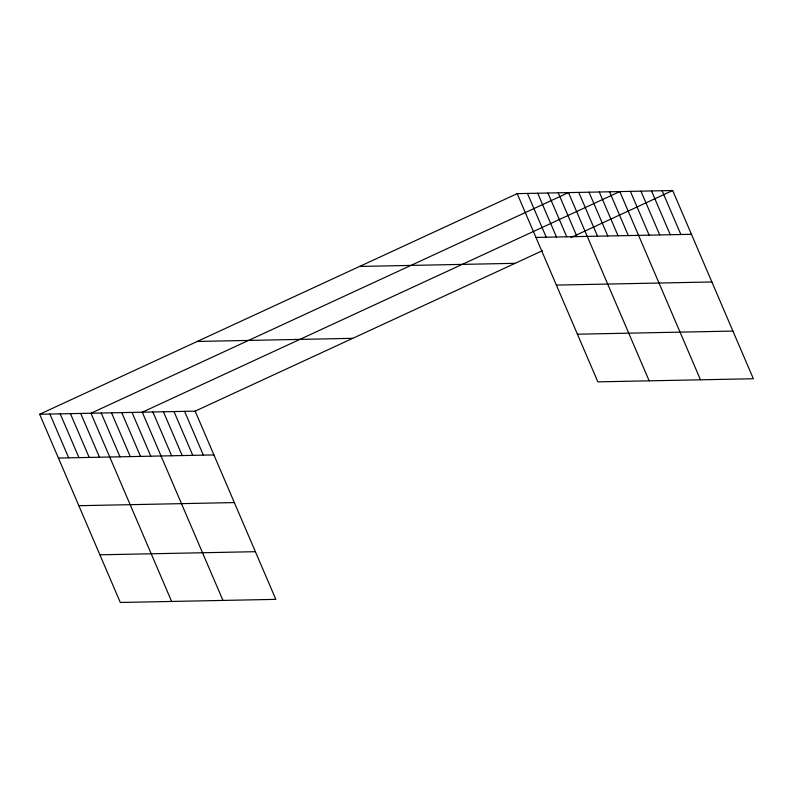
<?xml version="1.0" encoding="UTF-8"?>
<svg xmlns="http://www.w3.org/2000/svg" width="793" height="793" viewBox="0 0 793 793"><rect width="100%" height="100%" fill="white"/><g stroke="black" fill="none" stroke-linecap="round" stroke-linejoin="round"><path stroke-width="1.19" d="M39.65 414.263L195.147 411.141L275.825 599.359L120.318 602.482L39.65 414.263L517.175 193.641L672.682 190.518L753.35 378.737L597.853 381.859L517.175 193.641M195.147 411.141L542.452 250.687M570.91 237.543L672.682 190.518M535.949 237.424L691.446 234.302M359.596 266.448L515.093 263.326M556.369 285.093L711.876 281.971M197.239 341.456L352.736 338.333M577.423 334.2L732.92 331.077M58.414 458.047L213.912 454.924M78.844 505.706L234.341 502.584M99.888 554.813L255.396 551.69M662.105 190.736L680.87 234.52M651.529 190.944L670.293 234.728M640.952 191.163L659.726 234.946M630.385 191.371L649.15 235.154M700.477 379.797L619.809 191.579L142.284 412.201L222.952 600.42M609.549 191.787L628.314 235.571M599.28 191.995L618.044 235.779M589.021 192.203L607.785 235.987M578.761 192.402L597.525 236.195M649.16 380.828L568.492 192.61L90.967 413.232L171.635 601.451M558.232 192.818L576.997 236.601M547.963 193.026L566.737 236.81M537.704 193.234L556.468 237.018M527.444 193.433L546.208 237.216M184.581 411.349L203.345 455.132M174.004 411.567L192.768 455.351M163.427 411.775L182.192 455.559M152.851 411.983L171.625 455.777M132.015 412.41L150.779 456.193M121.755 412.608L140.52 456.391M111.496 412.816L130.26 456.599M101.226 413.024L119.991 456.808M80.698 413.44L99.472 457.224M70.438 413.639L89.203 457.422M60.179 413.847L78.943 457.63M49.909 414.055L68.684 457.839"/></g></svg>
